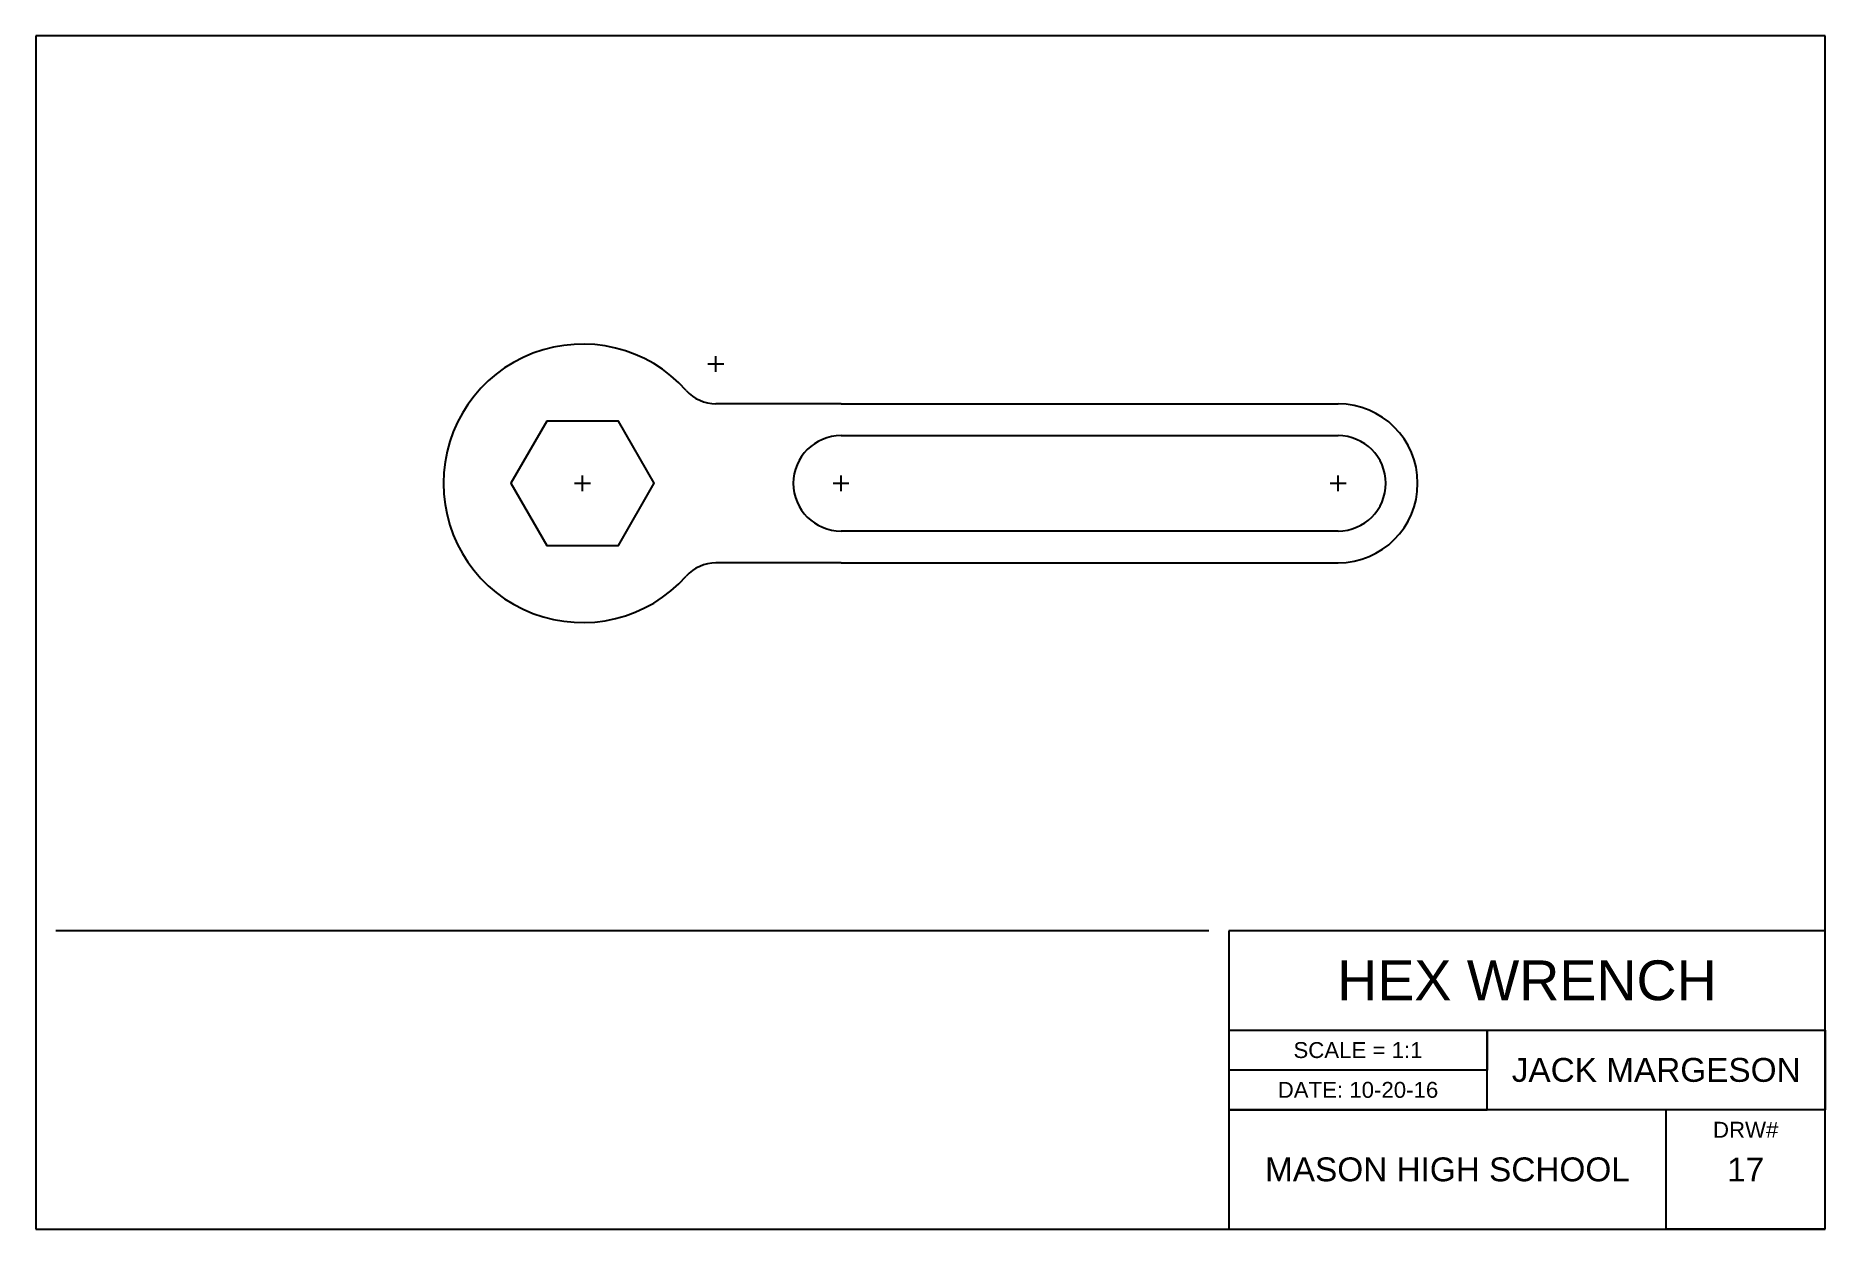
# Model space of a CAD drawing. Header units: millimetres. Extents: x 0 to 450, y 0 to 300.
import ezdxf

# ---------------------------------------------------------------- set-up
doc = ezdxf.new("R2010")
doc.units = ezdxf.units.MM
doc.styles.get("Standard").update_dxf_attribs({"font": 'arial.ttf'})

msp = doc.modelspace()

# ---------------------------------------------------------------- linework, layer by layer
for p, q in [((450, 300), (0, 300)), ((0, 300), (0, 0)), ((450, 0), (450, 300)), ((202.5, 207.5), (171.04, 207.5)), ((202.5, 207.5), (327.5, 207.5)), ((202.5, 199.5), (327.5, 199.5)), ((327.5, 175.5), (202.5, 175.5)), ((202.5, 167.5), (171.04, 167.5)), ((202.5, 167.5), (327.5, 167.5)), ((295, 75), (5, 75)), ((450, 75), (300, 75)), ((300, 75), (300, 0)), ((300, 75), (300, 50)), ((450, 0), (450, 75)), ((300, 50), (450, 50)), ((365, 30), (365, 50)), ((365, 50), (365, 40)), ((450, 50), (450, 30)), ((365, 40), (300, 40)), ((450, 30), (300, 30)), ((300, 30), (365, 30)), ((410, 0), (410, 30)), ((0, 0), (450, 0)), ((450, 0), (410, 0))]:
    msp.add_line(p, q)
at = {"color": 3}
for p, q in [((169.04, 217.5), (173.04, 217.5)), ((171.04, 215.5), (171.04, 219.5)), ((137.5, 185.5), (137.5, 189.5)), ((202.5, 185.5), (202.5, 189.5)), ((327.5, 185.5), (327.5, 189.5)), ((135.5, 187.5), (139.5, 187.5)), ((200.5, 187.5), (204.5, 187.5)), ((325.5, 187.5), (329.5, 187.5))]:
    msp.add_line(p, q, dxfattribs=at)
msp.add_lwpolyline([(128.5, 203.09), (119.5, 187.5), (128.5, 171.91), (146.5, 171.91), (155.5, 187.5), (146.5, 203.09)], close=True)
for centre, radius, start, end in [((137.5, 187.5), 35, 41.8103, 318.1897), ((171.04, 217.5), 10, 221.8103, 270), ((327.5, 187.5), 20, 270, 90), ((202.5, 187.5), 12, 90, 270), ((327.5, 187.5), 12, 270, 90), ((171.04, 157.5), 10, 90, 138.1897)]:
    msp.add_arc(centre, radius, start, end)

# ---------------------------------------------------------------- texts
for s, width, insert, char_height, attachment_point in [('HEX WRENCH', 150, (375, 62.5), 10, 5), ('SCALE = 1:1', 65, (332.5, 45), 4, 5), ('JACK MARGESON', 85, (407.5, 40), 6, 5), ('DATE: 10-20-16', 65, (332.5, 35), 4, 5), ('DRW#', 40, (430, 27), 4, 2), ('MASON HIGH SCHOOL', 110, (355, 15), 6, 5), ('17', 40, (430, 15), 6, 5)]:
    msp.add_mtext_dynamic_manual_height_columns(s, width=width, gutter_width=12.5, heights=[0], dxfattribs=dict(insert=insert, char_height=char_height, attachment_point=attachment_point))

doc.saveas('drawing.dxf')
